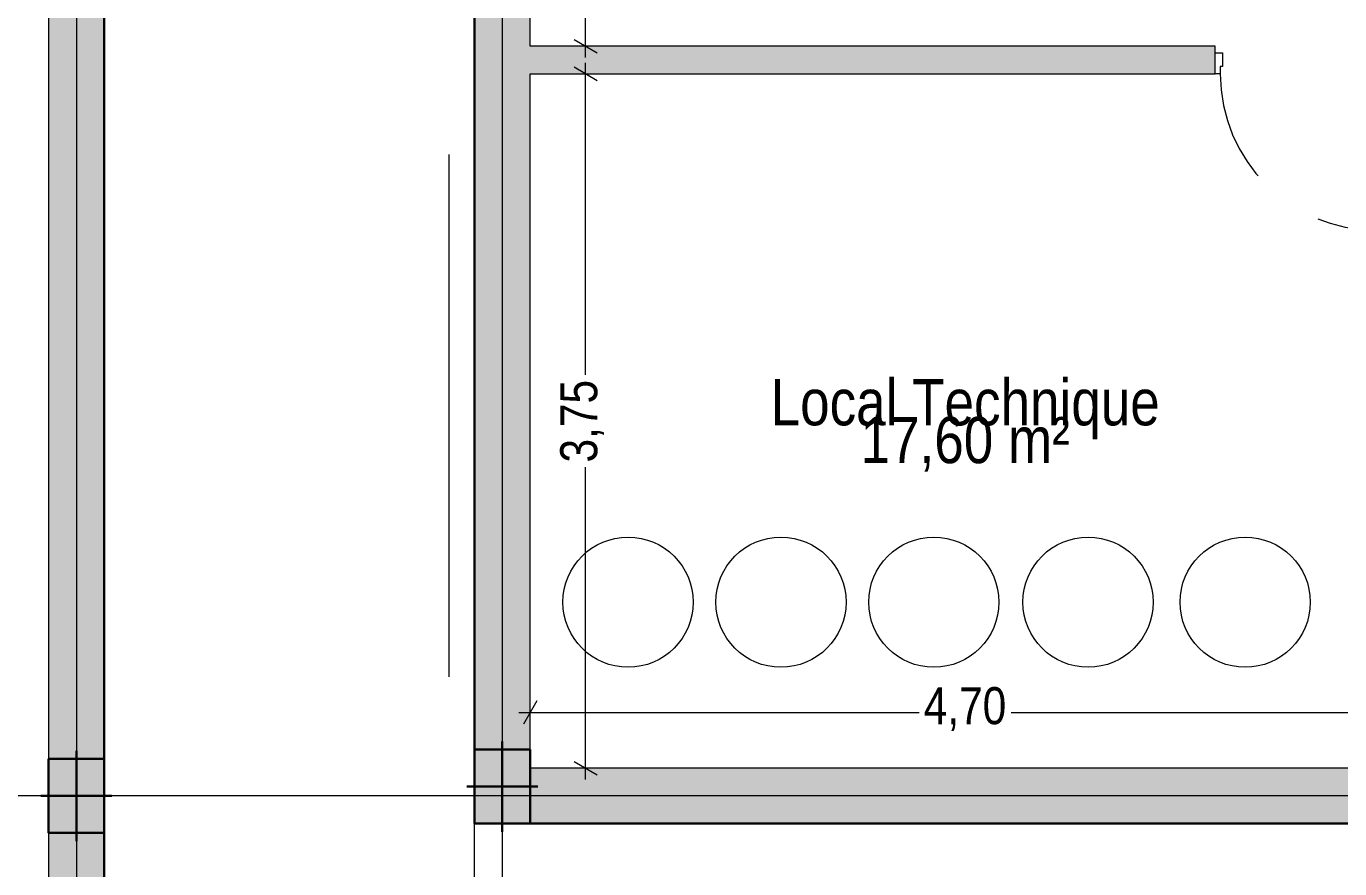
# Model space of a CAD drawing. Header units: centimetres. Extents: x -4381 to 5639, y -3920 to 4826.
# Drawn here: x 99.66 to 106.75, y 66.35 to 70.9 of the extents above; entities that cross this region are included whole.
import ezdxf

# ---------------------------------------------------------------- set-up
doc = ezdxf.new("R2010")
doc.units = ezdxf.units.CM
doc.header["$MEASUREMENT"] = 0
for name, pattern in [('Dashed', [0.564444, 0.282222, -0.282222]), ('Hidden Line', [0.391222, 0.282222, -0.109]), ('POINTILLE', [0.1, 0.06, -0.04])]:
    doc.linetypes.add(name, pattern=pattern)
for name, color, linetype, lineweight in [('00- Texts and Fills_Pen_No__1', 7, 'Continuous', 5), ('0_Pen_No__1', 7, 'Continuous', 5), ('0_Pen_No__7', 7, 'Continuous', 5), ('Cotations_Pen_No__2', 8, 'Continuous', 5), ('Dalles_Pen_No__1', 7, 'Continuous', 5), ('FILES_Pen_No__101', 252, 'Continuous', 5), ('FILES_Pen_No__2', 8, 'Continuous', 5), ('Poteaux Hafsa', 4, 'Continuous', 30), ('Structural - Bearing_Pen_No__1', 7, 'Continuous', 5), ('Structural - Bearing_Pen_No__7', 7, 'Continuous', 5), ('Voile ha', 200, 'Continuous', 30)]:
    doc.layers.add(name, color=color, linetype=linetype, lineweight=lineweight)
for name, color, linetype, lineweight, true_color in [('0_Pen_No__58', 7, 'Continuous', 5, 0xdf0000), ('a OPCOTE_Pen_No__81', 7, 'Continuous', 5, 0x6a6a6a), ('Elevator_Pen_No__161', 7, 'Continuous', 5, 0x6a6a6a)]:
    doc.layers.add(name, color=color, linetype=linetype, lineweight=lineweight, true_color=true_color)
doc.layers.add('Structural - Bearing', color=7, linetype='Continuous')
doc.styles.add('GENERATED_STYLE_2', font='')
doc.styles.get('GENERATED_STYLE_2').set_extended_font_data('Arial Narrow Occidental')

# ---------------------------------------------------------------- blocks, each defined once
blk = doc.blocks.new('P1')
at = {"layer": 'Poteaux Hafsa', "lineweight": 30}
blk.add_hatch(color=256, dxfattribs=at).paths.add_polyline_path([(0, 0.3), (0, 0), (0.4, 0), (0.4, 0.3)])
at = {"layer": 'Poteaux Hafsa', "color": 144, "lineweight": 30}
for p, q in [((0.2, -0.0418), (0.2, 0.3418)), ((0.4441, 0.15), (-0.0441, 0.15))]:
    blk.add_line(p, q, dxfattribs=at)
blk.add_lwpolyline([(0, 0.3), (0, 0), (0.4, 0), (0.4, 0.3)], close=True, dxfattribs=at)

msp = doc.modelspace()

# ---------------------------------------------------------------- hatches: boundary and pattern name
at = {"layer": 'Elevator_Pen_No__161', "linetype": 'Continuous', "ltscale": 10}
for points in [[(99.80677, 66.61563), (100.05677, 66.61563), (100.05677, 66.86563), (99.80677, 66.86563)], [(102.35677, 66.86563), (102.10677, 66.61563), (102.35677, 66.61563)], [(102.10677, 66.61563), (102.35677, 66.86563), (102.10677, 66.86563)]]:
    msp.add_hatch(color=256, dxfattribs=at).paths.add_polyline_path(points)
at = {"layer": 'Structural - Bearing', "linetype": 'Continuous', "lineweight": 0, "ltscale": 10, "true_color": 0x000000}
h = msp.add_hatch(color=18, dxfattribs=at)
h.paths.add_polyline_path([(102.08177, 66.59063), (102.10677, 66.61563), (102.10677, 66.86563), (102.35677, 66.86563), (102.38177, 66.89063), (102.38177, 74.24063), (102.26677, 74.24063), (102.08177, 74.24063)])
h.paths.add_polyline_path([(102.35677, 71.91563), (102.10677, 71.91563), (102.10677, 72.16563), (102.35677, 72.16563)], flags=0)
h = msp.add_hatch(color=18, dxfattribs=at)
h.paths.add_polyline_path([(99.78177, 65.79063), (100.08177, 65.49063), (100.08177, 73.49063), (99.78177, 73.79063)])
h.paths.add_polyline_path([(100.05677, 66.61563), (99.80677, 66.61563), (99.80677, 66.86563), (100.05677, 66.86563)], flags=0)
h.paths.add_polyline_path([(100.05677, 71.91563), (99.80677, 71.91563), (99.80677, 72.16563), (100.05677, 72.16563)], flags=0)
msp.add_hatch(color=18, dxfattribs=at).paths.add_polyline_path([(102.38177, 70.64063), (106.08155, 70.64063), (106.08155, 70.75563), (106.08155, 70.79063), (102.38177, 70.79063)])
h = msp.add_hatch(color=18, dxfattribs=at)
h.paths.add_polyline_path([(102.08177, 66.59063), (115.03177, 66.59063), (115.03177, 66.89063), (102.38177, 66.89063), (102.35677, 66.86563), (102.35677, 66.61563), (102.10677, 66.61563)])
h.paths.add_polyline_path([(109.30677, 66.61563), (109.30677, 66.86563), (109.55677, 66.86563), (109.55677, 66.61563)], flags=0)
h.paths.add_polyline_path([(112.35677, 66.61563), (112.10677, 66.61563), (112.10677, 66.86563), (112.35677, 66.86563)], flags=0)

# ---------------------------------------------------------------- linework, layer by layer
at = {"layer": '0_Pen_No__1', "linetype": 'Continuous', "ltscale": 10}
for p, q in [((106.08155, 70.75563), (106.08155, 70.79063)), ((106.08155, 70.64063), (106.08155, 70.75563))]:
    msp.add_line(p, q, dxfattribs=at)
at = {"layer": '0_Pen_No__58', "linetype": 'Dashed', "ltscale": 10, "flags": 128}
msp.add_lwpolyline([(126.83423, 80.14172), (126.89262, 52.36962), (101.94498, 52.36962), (101.9446, 78.29063), (111.4543, 80.14172)], dxfattribs=at)
at = {"layer": '0_Pen_No__7', "linetype": 'Continuous', "ltscale": 10}
for centre in [(102.911, 67.78694), (103.73656, 67.78694), (104.56211, 67.78694), (105.39531, 67.78694), (106.2438, 67.78694)]:
    msp.add_circle(centre, 0.35163, dxfattribs=at)
at = {"layer": 'a OPCOTE_Pen_No__81', "linetype": 'Hidden Line', "ltscale": 10}
msp.add_line((102.08177, 56.39063), (102.08177, 66.59063), dxfattribs=at)
at = {"layer": 'Cotations_Pen_No__2', "linetype": 'Continuous', "ltscale": 10}
for p, q in [((102.68177, 70.79063), (102.68177, 73.04175)), ((102.61927, 70.82671), (102.74427, 70.75454)), ((102.68177, 70.7295), (102.68177, 70.79063)), ((102.74427, 70.60454), (102.61927, 70.67671)), ((102.68177, 70.64063), (102.68177, 70.70175)), ((102.68177, 69.0145), (102.68177, 70.64063)), ((102.68177, 66.89063), (102.68177, 68.51675)), ((102.41785, 67.25313), (102.34569, 67.12813)), ((102.32065, 67.19063), (102.38177, 67.19063)), ((102.38177, 67.19063), (104.48278, 67.19063)), ((104.98054, 67.19063), (107.08155, 67.19063)), ((102.61927, 66.92671), (102.74427, 66.85454)), ((102.68177, 66.8295), (102.68177, 66.89063))]:
    msp.add_line(p, q, dxfattribs=at)
at = {"layer": 'Dalles_Pen_No__1', "linetype": 'Continuous', "ltscale": 10, "flags": 128}
msp.add_lwpolyline([(93.94478, 76.09063), (93.94478, 65.49063), (100.08177, 65.49063), (100.08177, 73.49063), (102.08177, 73.49063), (102.08177, 66.59063), (115.03177, 66.59063), (115.03177, 61.19063), (118.38177, 61.19063), (118.38177, 66.59063), (126.38177, 66.59063), (126.38177, 62.09063), (128.48177, 62.09063), (128.48177, 76.09063)], close=True, dxfattribs=at)
at = {"layer": 'FILES_Pen_No__101', "linetype": 'Continuous', "ltscale": 10}
msp.add_line((99.93177, 77.09063), (99.93177, 55.59063), dxfattribs=at)
at = {"layer": 'FILES_Pen_No__2', "linetype": 'Continuous', "ltscale": 10}
for p, q in [((102.23177, 77.09063), (102.23177, 55.59063)), ((128.48478, 66.74063), (93.94478, 66.74063))]:
    msp.add_line(p, q, dxfattribs=at)
at = {"layer": 'Structural - Bearing_Pen_No__1', "linetype": 'Continuous', "ltscale": 10}
msp.add_line((106.08155, 70.64063), (106.08155, 70.75563), dxfattribs=at)
at = {"layer": 'Structural - Bearing_Pen_No__1', "linetype": 'Continuous', "ltscale": 10, "flags": 128}
for points in [[(102.38177, 70.79063), (102.38177, 74.24063)], [(99.78177, 73.79063), (99.78177, 65.79063)], [(100.08177, 65.49063), (100.08177, 73.49063)], [(102.08177, 73.49063), (102.08177, 66.59063)], [(106.08155, 70.79063), (102.38177, 70.79063)], [(102.38177, 66.89063), (102.38177, 70.64063)], [(102.38177, 70.64063), (106.08155, 70.64063)], [(107.08155, 66.89063), (102.38177, 66.89063)], [(102.08177, 66.59063), (115.03177, 66.59063)]]:
    msp.add_lwpolyline(points, dxfattribs=at)
at = {"layer": 'Structural - Bearing_Pen_No__7', "linetype": 'Continuous', "ltscale": 10}
for p, q in [((106.08155, 70.64063), (106.08155, 70.75563)), ((106.08155, 70.75563), (106.12155, 70.75563)), ((106.12155, 70.75563), (106.12155, 70.68063)), ((106.12155, 70.68063), (106.10955, 70.68063)), ((106.10955, 70.68063), (106.10955, 70.64063)), ((106.10955, 70.64063), (106.08155, 70.64063))]:
    msp.add_line(p, q, dxfattribs=at)
at = {"layer": 'Structural - Bearing_Pen_No__7', "linetype": 'POINTILLE', "ltscale": 10}
msp.add_arc((106.95355, 70.64063), 0.844, 180, 270, dxfattribs=at)
at = {"layer": 'Voile ha', "lineweight": 30}
msp.add_lwpolyline([(93.94478, 65.49063), (100.08177, 65.49063), (100.08177, 73.49063), (102.08177, 73.49063), (102.08177, 66.59063), (115.03177, 66.59062), (115.03177, 55.39063), (128.48177, 55.39063)], dxfattribs=at)

# ---------------------------------------------------------------- block references
at = {"layer": 'Poteaux Hafsa', "rotation": 270}
for p in [(102.08177, 66.99063), (99.78177, 66.94063)]:
    msp.add_blockref('P1', p, dxfattribs=at)

# ---------------------------------------------------------------- texts
at = {"layer": '00- Texts and Fills_Pen_No__1', "linetype": 'Continuous', "insert": (104.73166, 68.74201), "char_height": 0.25, "width": 2.9706516, "attachment_point": 5, "rotation": 0, "line_spacing_factor": 0.490074, "style": 'GENERATED_STYLE_2'}
msp.add_mtext('\\A1;{\\fArial Narrow Occidental|b0|i0|c0|p34;Local Technique\\P\\fArial Narrow Occidental|b0|i0|c0|p34;17,60 m²}', dxfattribs=at)
at = {"layer": 'Cotations_Pen_No__2', "linetype": 'Continuous', "char_height": 0.2, "attachment_point": 7, "style": 'GENERATED_STYLE_2'}
for s, insert, rotation in [('\\A1;{\\fArial Narrow Occidental|b0|i0|c0|p34;3,75}', (102.78177, 68.54163), 90), ('\\A1;{\\fArial Narrow Occidental|b0|i0|c0|p34;4,70}', (104.50766, 67.09063), 0)]:
    msp.add_mtext(s, dxfattribs=dict(at, insert=insert, rotation=rotation))

doc.saveas('drawing.dxf')
